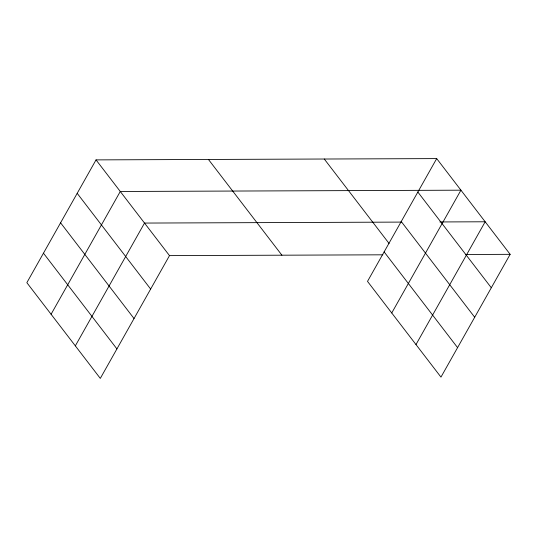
<?xml version="1.0" encoding="UTF-8"?>
<svg xmlns="http://www.w3.org/2000/svg" width="537" height="537" viewBox="0 0 537 537"><rect width="100%" height="100%" fill="white"/><g stroke="black" fill="none" stroke-linecap="round" stroke-linejoin="round"><path stroke-width="0.81" d="M436.695 158.596L367.509 281.381L440.964 377.115L510.15 254.33L436.695 158.596L96.036 159.885L26.85 282.67L100.305 378.404L169.491 255.619L382.841 254.813M51.089 314.259L120.275 191.481L460.934 190.185L391.748 312.97M75.334 345.855L144.52 223.07L401.28 222.096M415.987 344.566L485.173 221.781L439.87 221.949M465.686 254.498L510.15 254.33M417.846 192.038L491.308 287.772M401.24 221.519L474.695 317.253M324.274 159.019L389.07 243.462M384.123 251.893L457.578 347.634M208.45 159.462L281.912 255.196M96.036 159.885L169.491 255.619M77.194 193.327L150.649 289.06M60.58 222.808L134.035 318.542M43.463 253.189L116.918 348.922"/></g></svg>
